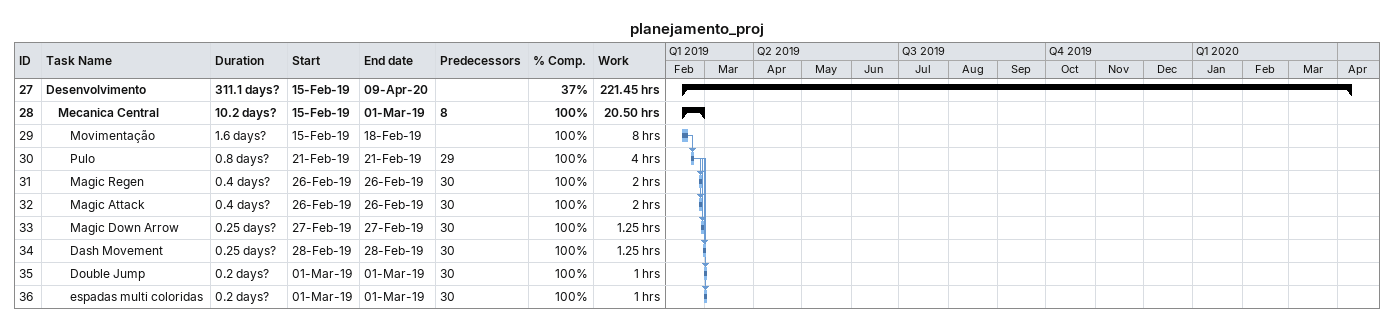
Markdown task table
planejamento_proj

| ID | Level | Task | Duration | Start | Finish | Predecessors | % complete | Work (h) |
|---|---|---|---|---|---|---|---|---|
| 27 | 1 | **Desenvolvimento** | 311.1d? | 2019-02-15 | 2020-04-09 |  | 37 | 221.45 |
| 28 | 2 | **Mecanica Central** | 10.2d? | 2019-02-15 | 2019-03-01 | 8 | 100 | 20.50 |
| 29 | 3 | Movimentação | 1.6d? | 2019-02-15 | 2019-02-18 |  | 100 | 8 |
| 30 | 3 | Pulo | 0.8d? | 2019-02-21 | 2019-02-21 | 29 | 100 | 4 |
| 31 | 3 | Magic Regen | 0.4d? | 2019-02-26 | 2019-02-26 | 30 | 100 | 2 |
| 32 | 3 | Magic Attack | 0.4d? | 2019-02-26 | 2019-02-26 | 30 | 100 | 2 |
| 33 | 3 | Magic Down Arrow | 0.25d? | 2019-02-27 | 2019-02-27 | 30 | 100 | 1.25 |
| 34 | 3 | Dash Movement | 0.25d? | 2019-02-28 | 2019-02-28 | 30 | 100 | 1.25 |
| 35 | 3 | Double Jump | 0.2d? | 2019-03-01 | 2019-03-01 | 30 | 100 | 1 |
| 36 | 3 | espadas multi coloridas | 0.2d? | 2019-03-01 | 2019-03-01 | 30 | 100 | 1 |
